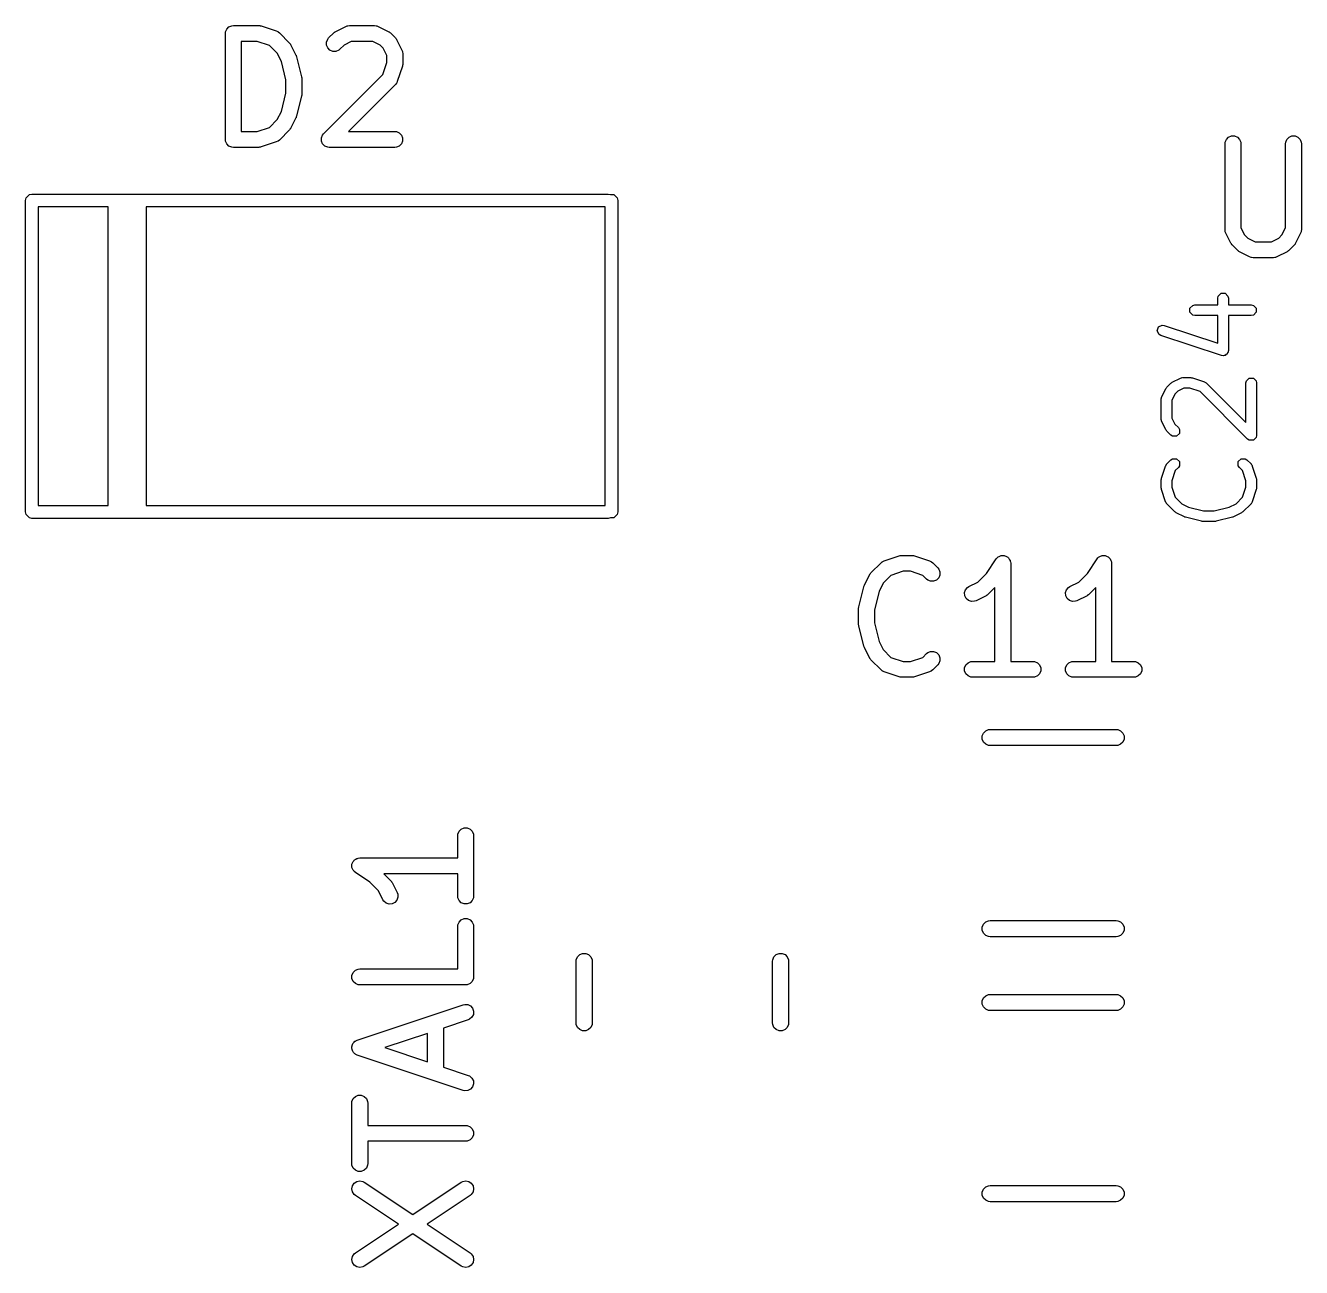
# Model space of a CAD drawing. Header units: inches. Extents: x 2.77 to 6.15, y -3.55 to -1.72.
# Drawn here: x 3.122 to 3.5962, y -2.6811 to -2.2197 of the extents above; entities that cross this region are included whole.
import ezdxf

# ---------------------------------------------------------------- set-up
doc = ezdxf.new("R2010")
doc.units = ezdxf.units.IN
doc.header["$MEASUREMENT"] = 0
doc.layers.add('F.Silkscreen', color=41, linetype='CONTINUOUS', true_color=0xf2eda1)

msp = doc.modelspace()

# ---------------------------------------------------------------- linework, layer by layer
at = {"layer": 'F.Silkscreen', "linetype": 'CONTINUOUS'}
for p, q in [((3.19633, -2.22263), (3.19639, -2.22205)), ((3.19633, -2.262), (3.19633, -2.22263)), ((3.19639, -2.22205), (3.19683, -2.22099)), ((3.19683, -2.22099), (3.19765, -2.22018)), ((3.19765, -2.22018), (3.19871, -2.21973)), ((3.19871, -2.21973), (3.19929, -2.21968)), ((3.19929, -2.21968), (3.20866, -2.21968)), ((3.20866, -2.21968), (3.20895, -2.21971)), ((3.20895, -2.21971), (3.20903, -2.2197)), ((3.20903, -2.2197), (3.20913, -2.21972)), ((3.20913, -2.21972), (3.20924, -2.21973)), ((3.20924, -2.21973), (3.20931, -2.21976)), ((3.20931, -2.21976), (3.2096, -2.21983)), ((3.2096, -2.21983), (3.21522, -2.2217)), ((3.21522, -2.2217), (3.21575, -2.22194)), ((3.21575, -2.22194), (3.21583, -2.22201)), ((3.21583, -2.22201), (3.21593, -2.22205)), ((3.21593, -2.22205), (3.21637, -2.22242)), ((3.21637, -2.22242), (3.22012, -2.22617)), ((3.23469, -2.22429), (3.23657, -2.22242)), ((3.23657, -2.22242), (3.2368, -2.22223)), ((3.2368, -2.22223), (3.23685, -2.22217)), ((3.23685, -2.22217), (3.23694, -2.22212)), ((3.23694, -2.22212), (3.23702, -2.22205)), ((3.23702, -2.22205), (3.23709, -2.22202)), ((3.23709, -2.22202), (3.23734, -2.22186)), ((3.23734, -2.22186), (3.24109, -2.21999)), ((3.24109, -2.21999), (3.24163, -2.21978)), ((3.24163, -2.21978), (3.24173, -2.21978)), ((3.24173, -2.21978), (3.24183, -2.21973)), ((3.24183, -2.21973), (3.24241, -2.21968)), ((3.24241, -2.21968), (3.25178, -2.21968)), ((3.25178, -2.21968), (3.25236, -2.21973)), ((3.25236, -2.21973), (3.25246, -2.21978)), ((3.25246, -2.21978), (3.25256, -2.21978)), ((3.25256, -2.21978), (3.2531, -2.21999)), ((3.2531, -2.21999), (3.25685, -2.22186)), ((3.25685, -2.22186), (3.2571, -2.22202)), ((3.2571, -2.22202), (3.25717, -2.22205)), ((3.25717, -2.22205), (3.25725, -2.22212)), ((3.25725, -2.22212), (3.25734, -2.22217)), ((3.25734, -2.22217), (3.25739, -2.22223)), ((3.25739, -2.22223), (3.25762, -2.22242)), ((3.25762, -2.22242), (3.25949, -2.22429)), ((3.20818, -2.22558), (3.20224, -2.22558)), ((3.20224, -2.22558), (3.20224, -2.25905)), ((3.21269, -2.22709), (3.20818, -2.22558)), ((3.21561, -2.23), (3.21269, -2.22709)), ((3.22012, -2.22617), (3.22031, -2.22639)), ((3.22031, -2.22639), (3.22037, -2.22644)), ((3.22037, -2.22644), (3.22042, -2.22653)), ((3.22042, -2.22653), (3.22049, -2.22661)), ((3.22049, -2.22661), (3.22052, -2.22669)), ((3.22052, -2.22669), (3.22068, -2.22693)), ((3.22068, -2.22693), (3.22255, -2.23068)), ((3.23389, -2.2258), (3.23433, -2.22474)), ((3.23389, -2.22696), (3.23389, -2.2258)), ((3.23433, -2.22802), (3.23389, -2.22696)), ((3.23433, -2.22474), (3.23469, -2.22429)), ((3.23514, -2.22884), (3.23433, -2.22802)), ((3.23887, -2.22847), (3.23842, -2.22884)), ((3.24041, -2.22693), (3.23887, -2.22847)), ((3.2431, -2.22558), (3.24041, -2.22693)), ((3.25108, -2.22558), (3.2431, -2.22558)), ((3.25378, -2.22693), (3.25108, -2.22558)), ((3.25498, -2.22813), (3.25378, -2.22693)), ((3.25633, -2.23083), (3.25498, -2.22813)), ((3.25949, -2.22429), (3.25968, -2.22452)), ((3.25968, -2.22452), (3.25974, -2.22457)), ((3.25974, -2.22457), (3.25979, -2.22466)), ((3.25979, -2.22466), (3.25986, -2.22474)), ((3.25986, -2.22474), (3.25989, -2.22481)), ((3.25989, -2.22481), (3.26005, -2.22506)), ((3.26005, -2.22506), (3.26192, -2.22881)), ((3.21712, -2.23304), (3.21561, -2.23)), ((3.21883, -2.23987), (3.21712, -2.23304)), ((3.22255, -2.23068), (3.22257, -2.23073)), ((3.22257, -2.23073), (3.22258, -2.23074)), ((3.22258, -2.23074), (3.22267, -2.23098)), ((3.22267, -2.23098), (3.22276, -2.23122)), ((3.22276, -2.23122), (3.22276, -2.23125)), ((3.22276, -2.23125), (3.22277, -2.23129)), ((3.22277, -2.23129), (3.22465, -2.23879)), ((3.23621, -2.22928), (3.23514, -2.22884)), ((3.23736, -2.22928), (3.23621, -2.22928)), ((3.23842, -2.22884), (3.23736, -2.22928)), ((3.25633, -2.2334), (3.25633, -2.23083)), ((3.26192, -2.22881), (3.26213, -2.22935)), ((3.26213, -2.22935), (3.26214, -2.22946)), ((3.26214, -2.22946), (3.26218, -2.22955)), ((3.26218, -2.22955), (3.26223, -2.23013)), ((3.26223, -2.23013), (3.26223, -2.23388)), ((3.23282, -2.25991), (3.25482, -2.23791)), ((3.25482, -2.23791), (3.25633, -2.2334)), ((3.26208, -2.23481), (3.26021, -2.24044)), ((3.26215, -2.23453), (3.26208, -2.23481)), ((3.26218, -2.23446), (3.26215, -2.23453)), ((3.26219, -2.23435), (3.26218, -2.23446)), ((3.26221, -2.23425), (3.26219, -2.23435)), ((3.26223, -2.23388), (3.2622, -2.23417)), ((3.2622, -2.23417), (3.26221, -2.23425)), ((3.21883, -2.24476), (3.21883, -2.23987)), ((3.22465, -2.23879), (3.22466, -2.23889)), ((3.22466, -2.23889), (3.22468, -2.23893)), ((3.22468, -2.23893), (3.2247, -2.23914)), ((3.2247, -2.23914), (3.22473, -2.23936)), ((3.22473, -2.23936), (3.22473, -2.2394)), ((3.22473, -2.2394), (3.22474, -2.2395)), ((3.22474, -2.2395), (3.22474, -2.24513)), ((3.25949, -2.24159), (3.24204, -2.25905)), ((3.25986, -2.24114), (3.25949, -2.24159)), ((3.2599, -2.24105), (3.25986, -2.24114)), ((3.25997, -2.24097), (3.2599, -2.24105)), ((3.26021, -2.24044), (3.25997, -2.24097)), ((3.21712, -2.2516), (3.21883, -2.24476)), ((3.22465, -2.24584), (3.22277, -2.25334)), ((3.22466, -2.24574), (3.22465, -2.24584)), ((3.22468, -2.2457), (3.22466, -2.24574)), ((3.2247, -2.24549), (3.22468, -2.2457)), ((3.22473, -2.24527), (3.2247, -2.24549)), ((3.22474, -2.24513), (3.22473, -2.24523)), ((3.22473, -2.24523), (3.22473, -2.24527)), ((3.21561, -2.25463), (3.21712, -2.2516)), ((3.21269, -2.25755), (3.21561, -2.25463)), ((3.22255, -2.25395), (3.22068, -2.2577)), ((3.22257, -2.25391), (3.22255, -2.25395)), ((3.22258, -2.25389), (3.22257, -2.25391)), ((3.22267, -2.25365), (3.22258, -2.25389)), ((3.22276, -2.25341), (3.22267, -2.25365)), ((3.22277, -2.25334), (3.22276, -2.25339)), ((3.22276, -2.25339), (3.22276, -2.25341)), ((3.20224, -2.25905), (3.20818, -2.25905)), ((3.20818, -2.25905), (3.21269, -2.25755)), ((3.22012, -2.25846), (3.21637, -2.26221)), ((3.22031, -2.25824), (3.22012, -2.25846)), ((3.22037, -2.25819), (3.22031, -2.25824)), ((3.22042, -2.2581), (3.22037, -2.25819)), ((3.22049, -2.25802), (3.22042, -2.2581)), ((3.22052, -2.25794), (3.22049, -2.25802)), ((3.22068, -2.2577), (3.22052, -2.25794)), ((3.23201, -2.26142), (3.23245, -2.26036)), ((3.23201, -2.26258), (3.23201, -2.26142)), ((3.23245, -2.26036), (3.23282, -2.25991)), ((3.24204, -2.25905), (3.25928, -2.25905)), ((3.25928, -2.25905), (3.25986, -2.2591)), ((3.25986, -2.2591), (3.26092, -2.25955)), ((3.26092, -2.25955), (3.26174, -2.26036)), ((3.26174, -2.26036), (3.26218, -2.26142)), ((3.26218, -2.26142), (3.26218, -2.26258)), ((3.5683, -2.26197), (3.56912, -2.26115)), ((3.56912, -2.26115), (3.57018, -2.26071)), ((3.57018, -2.26071), (3.57133, -2.26071)), ((3.57133, -2.26071), (3.5724, -2.26115)), ((3.5724, -2.26115), (3.57321, -2.26197)), ((3.5908, -2.26197), (3.59161, -2.26115)), ((3.59161, -2.26115), (3.59268, -2.26071)), ((3.59268, -2.26071), (3.59383, -2.26071)), ((3.59383, -2.26071), (3.5949, -2.26115)), ((3.5949, -2.26115), (3.59571, -2.26197)), ((3.19639, -2.26258), (3.19633, -2.262)), ((3.19683, -2.26364), (3.19639, -2.26258)), ((3.19765, -2.26446), (3.19683, -2.26364)), ((3.19871, -2.2649), (3.19765, -2.26446)), ((3.19929, -2.26495), (3.19871, -2.2649)), ((3.20866, -2.26495), (3.19929, -2.26495)), ((3.20895, -2.26492), (3.20866, -2.26495)), ((3.20903, -2.26493), (3.20895, -2.26492)), ((3.20913, -2.26491), (3.20903, -2.26493)), ((3.20924, -2.2649), (3.20913, -2.26491)), ((3.20931, -2.26487), (3.20924, -2.2649)), ((3.2096, -2.2648), (3.20931, -2.26487)), ((3.21522, -2.26293), (3.2096, -2.2648)), ((3.21575, -2.26269), (3.21522, -2.26293)), ((3.21583, -2.26262), (3.21575, -2.26269)), ((3.21593, -2.26258), (3.21583, -2.26262)), ((3.21637, -2.26221), (3.21593, -2.26258)), ((3.23245, -2.26364), (3.23201, -2.26258)), ((3.23327, -2.26446), (3.23245, -2.26364)), ((3.23433, -2.2649), (3.23327, -2.26446)), ((3.23491, -2.26495), (3.23433, -2.2649)), ((3.25928, -2.26495), (3.23491, -2.26495)), ((3.25986, -2.2649), (3.25928, -2.26495)), ((3.26092, -2.26446), (3.25986, -2.2649)), ((3.26174, -2.26364), (3.26092, -2.26446)), ((3.26218, -2.26258), (3.26174, -2.26364)), ((3.56781, -2.26361), (3.56786, -2.26303)), ((3.56781, -2.29548), (3.56781, -2.26361)), ((3.56786, -2.26303), (3.5683, -2.26197)), ((3.57321, -2.26197), (3.57365, -2.26303)), ((3.57365, -2.26303), (3.57371, -2.26361)), ((3.57371, -2.26361), (3.57371, -2.29478)), ((3.5903, -2.26361), (3.59036, -2.26303)), ((3.5903, -2.29478), (3.5903, -2.26361)), ((3.59036, -2.26303), (3.5908, -2.26197)), ((3.59571, -2.26197), (3.59615, -2.26303)), ((3.59615, -2.26303), (3.59621, -2.26361)), ((3.59621, -2.26361), (3.59621, -2.29548)), ((3.12205, -2.28465), (3.12223, -2.28374)), ((3.12205, -2.40039), (3.12205, -2.28465)), ((3.12223, -2.28374), (3.12351, -2.28246)), ((3.12351, -2.28246), (3.12441, -2.28228)), ((3.12441, -2.28228), (3.33858, -2.28228)), ((3.33858, -2.28228), (3.33949, -2.28246)), ((3.33949, -2.28246), (3.34067, -2.28246)), ((3.34067, -2.28246), (3.34195, -2.28374)), ((3.34195, -2.28374), (3.34213, -2.28465)), ((3.34213, -2.28465), (3.34213, -2.40039)), ((3.12677, -2.28701), (3.12677, -2.39803)), ((3.15276, -2.28701), (3.12677, -2.28701)), ((3.15276, -2.39803), (3.15276, -2.28701)), ((3.16693, -2.28701), (3.16693, -2.39803)), ((3.3374, -2.28701), (3.16693, -2.28701)), ((3.3374, -2.39803), (3.3374, -2.28701)), ((3.57371, -2.29478), (3.57506, -2.29748)), ((3.58895, -2.29748), (3.5903, -2.29478)), ((3.56786, -2.29606), (3.56781, -2.29548)), ((3.5679, -2.29615), (3.56786, -2.29606)), ((3.56791, -2.29626), (3.5679, -2.29615)), ((3.56812, -2.2968), (3.56791, -2.29626)), ((3.56999, -2.30055), (3.56812, -2.2968)), ((3.57506, -2.29748), (3.57626, -2.29868)), ((3.57626, -2.29868), (3.57895, -2.30003)), ((3.58506, -2.30003), (3.58776, -2.29868)), ((3.58776, -2.29868), (3.58895, -2.29748)), ((3.5959, -2.2968), (3.59402, -2.30055)), ((3.5961, -2.29626), (3.5959, -2.2968)), ((3.59611, -2.29615), (3.5961, -2.29626)), ((3.59615, -2.29606), (3.59611, -2.29615)), ((3.59621, -2.29548), (3.59615, -2.29606)), ((3.57015, -2.3008), (3.56999, -2.30055)), ((3.57018, -2.30087), (3.57015, -2.3008)), ((3.57024, -2.30095), (3.57018, -2.30087)), ((3.5703, -2.30104), (3.57024, -2.30095)), ((3.57036, -2.30109), (3.5703, -2.30104)), ((3.57054, -2.30132), (3.57036, -2.30109)), ((3.57242, -2.30319), (3.57054, -2.30132)), ((3.57265, -2.30338), (3.57242, -2.30319)), ((3.5727, -2.30344), (3.57265, -2.30338)), ((3.57279, -2.30349), (3.5727, -2.30344)), ((3.57287, -2.30356), (3.57279, -2.30349)), ((3.57294, -2.30359), (3.57287, -2.30356)), ((3.57319, -2.30375), (3.57294, -2.30359)), ((3.57694, -2.30562), (3.57319, -2.30375)), ((3.57895, -2.30003), (3.58506, -2.30003)), ((3.59083, -2.30375), (3.58708, -2.30562)), ((3.59107, -2.30359), (3.59083, -2.30375)), ((3.59115, -2.30356), (3.59107, -2.30359)), ((3.59123, -2.30349), (3.59115, -2.30356)), ((3.59132, -2.30344), (3.59123, -2.30349)), ((3.59137, -2.30338), (3.59132, -2.30344)), ((3.59159, -2.30319), (3.59137, -2.30338)), ((3.59347, -2.30132), (3.59159, -2.30319)), ((3.59365, -2.30109), (3.59347, -2.30132)), ((3.59371, -2.30104), (3.59365, -2.30109)), ((3.59377, -2.30095), (3.59371, -2.30104)), ((3.59384, -2.30087), (3.59377, -2.30095)), ((3.59387, -2.3008), (3.59384, -2.30087)), ((3.59402, -2.30055), (3.59387, -2.3008)), ((3.57748, -2.30583), (3.57694, -2.30562)), ((3.57758, -2.30583), (3.57748, -2.30583)), ((3.57768, -2.30587), (3.57758, -2.30583)), ((3.57826, -2.30593), (3.57768, -2.30587)), ((3.58576, -2.30593), (3.57826, -2.30593)), ((3.58633, -2.30587), (3.58576, -2.30593)), ((3.58643, -2.30583), (3.58633, -2.30587)), ((3.58654, -2.30583), (3.58643, -2.30583)), ((3.58708, -2.30562), (3.58654, -2.30583)), ((3.5651, -2.32096), (3.56525, -2.32021)), ((3.5651, -2.32349), (3.5651, -2.32096)), ((3.56525, -2.32021), (3.56631, -2.31914)), ((3.56631, -2.31914), (3.56782, -2.31914)), ((3.56782, -2.31914), (3.56888, -2.32021)), ((3.56888, -2.32021), (3.56903, -2.32096)), ((3.56903, -2.32096), (3.56903, -2.32349)), ((3.55475, -2.32471), (3.55581, -2.32364)), ((3.55475, -2.32621), (3.55475, -2.32471)), ((3.55581, -2.32728), (3.55475, -2.32621)), ((3.55581, -2.32364), (3.55657, -2.32349)), ((3.55657, -2.32743), (3.55581, -2.32728)), ((3.55657, -2.32349), (3.5651, -2.32349)), ((3.5651, -2.32743), (3.55657, -2.32743)), ((3.5651, -2.33773), (3.5651, -2.32743)), ((3.56903, -2.32349), (3.57756, -2.32349)), ((3.57756, -2.32743), (3.56903, -2.32743)), ((3.56903, -2.32743), (3.56903, -2.34046)), ((3.57756, -2.32349), (3.57832, -2.32364)), ((3.57832, -2.32728), (3.57756, -2.32743)), ((3.57832, -2.32364), (3.57938, -2.32471)), ((3.57938, -2.32621), (3.57832, -2.32728)), ((3.57938, -2.32471), (3.57938, -2.32621)), ((3.5426, -2.3331), (3.54308, -2.33167)), ((3.54308, -2.33167), (3.54443, -2.33099)), ((3.54443, -2.33099), (3.54519, -2.33109)), ((3.54519, -2.33109), (3.5651, -2.33773)), ((3.54328, -2.33445), (3.5426, -2.3331)), ((3.54394, -2.33483), (3.54328, -2.33445)), ((3.56644, -2.34232), (3.54394, -2.33483)), ((3.5672, -2.34242), (3.56644, -2.34232)), ((3.56749, -2.34228), (3.5672, -2.34242)), ((3.56782, -2.34228), (3.56749, -2.34228)), ((3.56814, -2.34195), (3.56782, -2.34228)), ((3.56855, -2.34175), (3.56814, -2.34195)), ((3.56865, -2.34144), (3.56855, -2.34175)), ((3.56888, -2.34121), (3.56865, -2.34144)), ((3.56903, -2.34046), (3.56888, -2.34121)), ((3.54819, -2.3522), (3.55119, -2.3507)), ((3.55119, -2.3507), (3.55128, -2.35067)), ((3.55128, -2.35067), (3.55131, -2.35064)), ((3.55131, -2.35064), (3.55162, -2.35058)), ((3.55162, -2.35058), (3.55193, -2.35049)), ((3.55193, -2.35049), (3.55197, -2.35051)), ((3.55197, -2.35051), (3.55207, -2.35049)), ((3.55207, -2.35049), (3.55507, -2.35049)), ((3.55507, -2.35049), (3.55538, -2.35055)), ((3.55538, -2.35055), (3.55569, -2.35059)), ((3.55569, -2.35059), (3.56019, -2.35209)), ((3.57559, -2.35246), (3.57574, -2.3517)), ((3.57574, -2.3517), (3.57681, -2.35064)), ((3.57681, -2.35064), (3.57832, -2.35064)), ((3.57832, -2.35064), (3.57938, -2.3517)), ((3.57938, -2.3517), (3.57953, -2.35246)), ((3.54431, -2.35757), (3.54581, -2.35458)), ((3.54581, -2.35458), (3.546, -2.35433)), ((3.546, -2.35433), (3.54617, -2.35406)), ((3.54617, -2.35406), (3.54767, -2.35256)), ((3.54767, -2.35256), (3.54794, -2.35239)), ((3.54794, -2.35239), (3.54819, -2.3522)), ((3.55023, -2.35557), (3.54918, -2.35662)), ((3.55253, -2.35442), (3.55023, -2.35557)), ((3.55475, -2.35442), (3.55253, -2.35442)), ((3.5585, -2.35568), (3.55475, -2.35442)), ((3.57617, -2.37335), (3.5585, -2.35568)), ((3.56019, -2.35209), (3.56027, -2.35214)), ((3.56027, -2.35214), (3.56032, -2.35214)), ((3.56032, -2.35214), (3.56058, -2.35231)), ((3.56058, -2.35231), (3.56085, -2.35247)), ((3.56085, -2.35247), (3.56087, -2.35251)), ((3.56087, -2.35251), (3.56096, -2.35256)), ((3.56096, -2.35256), (3.57559, -2.3672)), ((3.57559, -2.3672), (3.57559, -2.35246)), ((3.57953, -2.35246), (3.57953, -2.37195)), ((3.5441, -2.35832), (3.54419, -2.35801)), ((3.54412, -2.35836), (3.5441, -2.35832)), ((3.5441, -2.35846), (3.54412, -2.35836)), ((3.5441, -2.36595), (3.5441, -2.35846)), ((3.54419, -2.35801), (3.54425, -2.3577)), ((3.54425, -2.3577), (3.54428, -2.35767)), ((3.54428, -2.35767), (3.54431, -2.35757)), ((3.54918, -2.35662), (3.54804, -2.35892)), ((3.54804, -2.35892), (3.54804, -2.36549)), ((3.54412, -2.36605), (3.5441, -2.36595)), ((3.5441, -2.36609), (3.54412, -2.36605)), ((3.54804, -2.36549), (3.54918, -2.36779)), ((3.54419, -2.3664), (3.5441, -2.36609)), ((3.54425, -2.36671), (3.54419, -2.3664)), ((3.54428, -2.36674), (3.54425, -2.36671)), ((3.54431, -2.36683), (3.54428, -2.36674)), ((3.54581, -2.36983), (3.54431, -2.36683)), ((3.546, -2.37008), (3.54581, -2.36983)), ((3.54617, -2.37035), (3.546, -2.37008)), ((3.54767, -2.37185), (3.54617, -2.37035)), ((3.54918, -2.36779), (3.55046, -2.36906)), ((3.55046, -2.36906), (3.55088, -2.3697)), ((3.55088, -2.3697), (3.55088, -2.37121)), ((3.54831, -2.37227), (3.54767, -2.37185)), ((3.54982, -2.37227), (3.54831, -2.37227)), ((3.55088, -2.37121), (3.54982, -2.37227)), ((3.57681, -2.37377), (3.57617, -2.37335)), ((3.57832, -2.37377), (3.57681, -2.37377)), ((3.57938, -2.37271), (3.57832, -2.37377)), ((3.57953, -2.37195), (3.57938, -2.37271)), ((3.5442, -2.38783), (3.5457, -2.38333)), ((3.5457, -2.38333), (3.54575, -2.38324)), ((3.54575, -2.3832), (3.54592, -2.38294)), ((3.54575, -2.38324), (3.54575, -2.3832)), ((3.54592, -2.38294), (3.54608, -2.38266)), ((3.54608, -2.38266), (3.54612, -2.38264)), ((3.54612, -2.38264), (3.54617, -2.38256)), ((3.54617, -2.38256), (3.54767, -2.38106)), ((3.54767, -2.38106), (3.54831, -2.38063)), ((3.54929, -2.38502), (3.54804, -2.38877)), ((3.54831, -2.38063), (3.54982, -2.38063)), ((3.55046, -2.38384), (3.54929, -2.38502)), ((3.54982, -2.38063), (3.55088, -2.3817)), ((3.55088, -2.38321), (3.55046, -2.38384)), ((3.55088, -2.3817), (3.55088, -2.38321)), ((3.57274, -2.3817), (3.57381, -2.38063)), ((3.57274, -2.38321), (3.57274, -2.3817)), ((3.57317, -2.38384), (3.57274, -2.38321)), ((3.57434, -2.38502), (3.57317, -2.38384)), ((3.57381, -2.38063), (3.57532, -2.38063)), ((3.57559, -2.38877), (3.57434, -2.38502)), ((3.57532, -2.38063), (3.57596, -2.38106)), ((3.57596, -2.38106), (3.57745, -2.38256)), ((3.57745, -2.38256), (3.57751, -2.38264)), ((3.57751, -2.38264), (3.57755, -2.38266)), ((3.57755, -2.38266), (3.57771, -2.38294)), ((3.57771, -2.38294), (3.57788, -2.3832)), ((3.57788, -2.3832), (3.57788, -2.38324)), ((3.57788, -2.38324), (3.57793, -2.38333)), ((3.57793, -2.38333), (3.57943, -2.38783)), ((3.5441, -2.38845), (3.54416, -2.38814)), ((3.5441, -2.39145), (3.5441, -2.38845)), ((3.54416, -2.38814), (3.5442, -2.38783)), ((3.54804, -2.38877), (3.54804, -2.39113)), ((3.57559, -2.39113), (3.57559, -2.38877)), ((3.57943, -2.38783), (3.57947, -2.38814)), ((3.57947, -2.38814), (3.57953, -2.38845)), ((3.57953, -2.38845), (3.57953, -2.39145)), ((3.54416, -2.39176), (3.5441, -2.39145)), ((3.5442, -2.39207), (3.54416, -2.39176)), ((3.5457, -2.39657), (3.5442, -2.39207)), ((3.54804, -2.39113), (3.54929, -2.39489)), ((3.57434, -2.39489), (3.57559, -2.39113)), ((3.57943, -2.39207), (3.57793, -2.39657)), ((3.57947, -2.39176), (3.57943, -2.39207)), ((3.57953, -2.39145), (3.57947, -2.39176)), ((3.12677, -2.39803), (3.15276, -2.39803)), ((3.16693, -2.39803), (3.3374, -2.39803)), ((3.54575, -2.39666), (3.5457, -2.39657)), ((3.54575, -2.3967), (3.54575, -2.39666)), ((3.54592, -2.39697), (3.54575, -2.3967)), ((3.54608, -2.39724), (3.54592, -2.39697)), ((3.54612, -2.39726), (3.54608, -2.39724)), ((3.54617, -2.39734), (3.54612, -2.39726)), ((3.54917, -2.40034), (3.54617, -2.39734)), ((3.54929, -2.39489), (3.55173, -2.39733)), ((3.55173, -2.39733), (3.55425, -2.39859)), ((3.55425, -2.39859), (3.55981, -2.39998)), ((3.56382, -2.39998), (3.56938, -2.39859)), ((3.56938, -2.39859), (3.5719, -2.39733)), ((3.5719, -2.39733), (3.57434, -2.39489)), ((3.57745, -2.39734), (3.57446, -2.40034)), ((3.57751, -2.39726), (3.57745, -2.39734)), ((3.57755, -2.39724), (3.57751, -2.39726)), ((3.57771, -2.39697), (3.57755, -2.39724)), ((3.57788, -2.3967), (3.57771, -2.39697)), ((3.57793, -2.39657), (3.57788, -2.39666)), ((3.57788, -2.39666), (3.57788, -2.3967)), ((3.12223, -2.4013), (3.12205, -2.40039)), ((3.12351, -2.40258), (3.12223, -2.4013)), ((3.12441, -2.40276), (3.12351, -2.40258)), ((3.33858, -2.40276), (3.12441, -2.40276)), ((3.33949, -2.40258), (3.33858, -2.40276)), ((3.34067, -2.40258), (3.33949, -2.40258)), ((3.34195, -2.4013), (3.34067, -2.40258)), ((3.34213, -2.40039), (3.34195, -2.4013)), ((3.54944, -2.40052), (3.54917, -2.40034)), ((3.54969, -2.40071), (3.54944, -2.40052)), ((3.55269, -2.40221), (3.54969, -2.40071)), ((3.55289, -2.40227), (3.55269, -2.40221)), ((3.55309, -2.40236), (3.55289, -2.40227)), ((3.55909, -2.40386), (3.55309, -2.40236)), ((3.55933, -2.40387), (3.55909, -2.40386)), ((3.55957, -2.40392), (3.55933, -2.40387)), ((3.56406, -2.40392), (3.55957, -2.40392)), ((3.55981, -2.39998), (3.56382, -2.39998)), ((3.5643, -2.40387), (3.56406, -2.40392)), ((3.56454, -2.40386), (3.5643, -2.40387)), ((3.57054, -2.40236), (3.56454, -2.40386)), ((3.57074, -2.40227), (3.57054, -2.40236)), ((3.57094, -2.40221), (3.57074, -2.40227)), ((3.57394, -2.40071), (3.57094, -2.40221)), ((3.57419, -2.40052), (3.57394, -2.40071)), ((3.57446, -2.40034), (3.57419, -2.40052)), ((3.44114, -2.41855), (3.44676, -2.41668)), ((3.44676, -2.41668), (3.44705, -2.41661)), ((3.44705, -2.41661), (3.44712, -2.41659)), ((3.44712, -2.41659), (3.44722, -2.41657)), ((3.44722, -2.41657), (3.44732, -2.41655)), ((3.44732, -2.41655), (3.4474, -2.41656)), ((3.4474, -2.41656), (3.44769, -2.41653)), ((3.44769, -2.41653), (3.45144, -2.41653)), ((3.45144, -2.41653), (3.45174, -2.41656)), ((3.45174, -2.41656), (3.45181, -2.41655)), ((3.45181, -2.41655), (3.45192, -2.41657)), ((3.45192, -2.41657), (3.45202, -2.41659)), ((3.45202, -2.41659), (3.45209, -2.41661)), ((3.45209, -2.41661), (3.45238, -2.41668)), ((3.45238, -2.41668), (3.458, -2.41855)), ((3.47915, -2.42322), (3.48273, -2.41784)), ((3.48273, -2.41784), (3.48273, -2.41784)), ((3.48273, -2.41784), (3.48273, -2.41784)), ((3.48273, -2.41784), (3.48274, -2.41784)), ((3.48274, -2.41784), (3.4831, -2.4174)), ((3.4831, -2.4174), (3.48334, -2.41723)), ((3.48334, -2.41723), (3.48355, -2.41703)), ((3.48355, -2.41703), (3.48382, -2.41692)), ((3.48382, -2.41692), (3.48406, -2.41675)), ((3.48406, -2.41675), (3.48434, -2.4167)), ((3.48434, -2.4167), (3.48461, -2.41659)), ((3.48461, -2.41659), (3.4849, -2.41659)), ((3.4849, -2.41659), (3.48519, -2.41653)), ((3.48519, -2.41653), (3.48547, -2.41659)), ((3.48547, -2.41659), (3.48577, -2.41659)), ((3.48577, -2.41659), (3.48603, -2.4167)), ((3.48603, -2.4167), (3.48632, -2.41675)), ((3.48632, -2.41675), (3.48656, -2.41691)), ((3.48656, -2.41691), (3.48683, -2.41703)), ((3.48683, -2.41703), (3.48703, -2.41723)), ((3.48703, -2.41723), (3.48728, -2.41739)), ((3.48728, -2.41739), (3.48744, -2.41763)), ((3.48744, -2.41763), (3.48764, -2.41784)), ((3.48764, -2.41784), (3.48776, -2.41811)), ((3.48776, -2.41811), (3.48792, -2.41835)), ((3.51664, -2.42322), (3.52023, -2.41784)), ((3.52023, -2.41784), (3.52059, -2.4174)), ((3.52023, -2.41784), (3.52023, -2.41784)), ((3.52023, -2.41784), (3.52023, -2.41784)), ((3.52023, -2.41784), (3.52023, -2.41784)), ((3.52059, -2.4174), (3.52084, -2.41723)), ((3.52084, -2.41723), (3.52104, -2.41703)), ((3.52104, -2.41703), (3.52131, -2.41692)), ((3.52131, -2.41692), (3.52155, -2.41675)), ((3.52155, -2.41675), (3.52184, -2.4167)), ((3.52184, -2.4167), (3.52211, -2.41659)), ((3.52211, -2.41659), (3.5224, -2.41659)), ((3.5224, -2.41659), (3.52268, -2.41653)), ((3.52268, -2.41653), (3.52297, -2.41659)), ((3.52297, -2.41659), (3.52326, -2.41659)), ((3.52326, -2.41659), (3.52353, -2.4167)), ((3.52353, -2.4167), (3.52381, -2.41675)), ((3.52381, -2.41675), (3.52406, -2.41691)), ((3.52406, -2.41691), (3.52433, -2.41703)), ((3.52433, -2.41703), (3.52453, -2.41723)), ((3.52453, -2.41723), (3.52477, -2.41739)), ((3.52477, -2.41739), (3.52493, -2.41763)), ((3.52493, -2.41763), (3.52514, -2.41784)), ((3.52514, -2.41784), (3.52525, -2.41811)), ((3.52525, -2.41811), (3.52541, -2.41835)), ((3.43623, -2.42302), (3.43998, -2.41927)), ((3.43998, -2.41927), (3.44043, -2.4189)), ((3.44043, -2.4189), (3.44053, -2.41886)), ((3.44053, -2.41886), (3.44061, -2.41879)), ((3.44061, -2.41879), (3.44114, -2.41855)), ((3.44817, -2.42243), (3.44366, -2.42394)), ((3.45096, -2.42243), (3.44817, -2.42243)), ((3.45547, -2.42394), (3.45096, -2.42243)), ((3.458, -2.41855), (3.45853, -2.41879)), ((3.45853, -2.41879), (3.45861, -2.41886)), ((3.45861, -2.41886), (3.45871, -2.4189)), ((3.45871, -2.4189), (3.45916, -2.41927)), ((3.45916, -2.41927), (3.46103, -2.42114)), ((3.46103, -2.42114), (3.4614, -2.42159)), ((3.4614, -2.42159), (3.46184, -2.42265)), ((3.46184, -2.42265), (3.46184, -2.42381)), ((3.48792, -2.41835), (3.48797, -2.41863)), ((3.48797, -2.41863), (3.48809, -2.41891)), ((3.48809, -2.41891), (3.48814, -2.41947)), ((3.48814, -2.41947), (3.48814, -2.41948)), ((3.48814, -2.41948), (3.48814, -2.41948)), ((3.48814, -2.41948), (3.48814, -2.41948)), ((3.48814, -2.41948), (3.48814, -2.4559)), ((3.52541, -2.41835), (3.52547, -2.41863)), ((3.52547, -2.41863), (3.52558, -2.41891)), ((3.52558, -2.41891), (3.52564, -2.41947)), ((3.52564, -2.41947), (3.52564, -2.41948)), ((3.52564, -2.41948), (3.52564, -2.41948)), ((3.52564, -2.41948), (3.52564, -2.41948)), ((3.52564, -2.41948), (3.52564, -2.4559)), ((3.43369, -2.42783), (3.43378, -2.42759)), ((3.43378, -2.42759), (3.43379, -2.42758)), ((3.43379, -2.42758), (3.4338, -2.42753)), ((3.4338, -2.42753), (3.43568, -2.42378)), ((3.43568, -2.42378), (3.43584, -2.42354)), ((3.43584, -2.42354), (3.43587, -2.42346)), ((3.43587, -2.42346), (3.43593, -2.42338)), ((3.43593, -2.42338), (3.43599, -2.42329)), ((3.43599, -2.42329), (3.43605, -2.42324)), ((3.43605, -2.42324), (3.43623, -2.42302)), ((3.44075, -2.42685), (3.43923, -2.42989)), ((3.44366, -2.42394), (3.44075, -2.42685)), ((3.45685, -2.42532), (3.45547, -2.42394)), ((3.4573, -2.42569), (3.45685, -2.42532)), ((3.45837, -2.42613), (3.4573, -2.42569)), ((3.45952, -2.42613), (3.45837, -2.42613)), ((3.46058, -2.42569), (3.45952, -2.42613)), ((3.4614, -2.42487), (3.46058, -2.42569)), ((3.46184, -2.42381), (3.4614, -2.42487)), ((3.47262, -2.42809), (3.47594, -2.42643)), ((3.47594, -2.42643), (3.47915, -2.42322)), ((3.51012, -2.42809), (3.51344, -2.42643)), ((3.51344, -2.42643), (3.51664, -2.42322)), ((3.43171, -2.43564), (3.43358, -2.42814)), ((3.43358, -2.42814), (3.4336, -2.4281)), ((3.4336, -2.42807), (3.43369, -2.42783)), ((3.4336, -2.4281), (3.4336, -2.42807)), ((3.43923, -2.42989), (3.43752, -2.43672)), ((3.47101, -2.43036), (3.47138, -2.42927)), ((3.47109, -2.43151), (3.47101, -2.43036)), ((3.47161, -2.43254), (3.47109, -2.43151)), ((3.47138, -2.42927), (3.47213, -2.4284)), ((3.47213, -2.4284), (3.47262, -2.42809)), ((3.47901, -2.4315), (3.47526, -2.43337)), ((3.47926, -2.43134), (3.47901, -2.4315)), ((3.47933, -2.43131), (3.47926, -2.43134)), ((3.47941, -2.43124), (3.47933, -2.43131)), ((3.4795, -2.43119), (3.47941, -2.43124)), ((3.47955, -2.43113), (3.4795, -2.43119)), ((3.47978, -2.43094), (3.47955, -2.43113)), ((3.48224, -2.42848), (3.47978, -2.43094)), ((3.48224, -2.4559), (3.48224, -2.42848)), ((3.50851, -2.43036), (3.50887, -2.42927)), ((3.50859, -2.43151), (3.50851, -2.43036)), ((3.5091, -2.43254), (3.50859, -2.43151)), ((3.50887, -2.42927), (3.50963, -2.4284)), ((3.50963, -2.4284), (3.51012, -2.42809)), ((3.51651, -2.4315), (3.51276, -2.43337)), ((3.51675, -2.43134), (3.51651, -2.4315)), ((3.51683, -2.43131), (3.51675, -2.43134)), ((3.51691, -2.43124), (3.51683, -2.43131)), ((3.517, -2.43119), (3.51691, -2.43124)), ((3.51705, -2.43113), (3.517, -2.43119)), ((3.51727, -2.43094), (3.51705, -2.43113)), ((3.51973, -2.42848), (3.51727, -2.43094)), ((3.51973, -2.4559), (3.51973, -2.42848)), ((3.43162, -2.43621), (3.43165, -2.43599)), ((3.43163, -2.43625), (3.43162, -2.43621)), ((3.43162, -2.43635), (3.43163, -2.43625)), ((3.43162, -2.44198), (3.43162, -2.43635)), ((3.43165, -2.43599), (3.43167, -2.43578)), ((3.43167, -2.43578), (3.43169, -2.43574)), ((3.43169, -2.43574), (3.43171, -2.43564)), ((3.43752, -2.43672), (3.43752, -2.44161)), ((3.47248, -2.43329), (3.47161, -2.43254)), ((3.47357, -2.43366), (3.47248, -2.43329)), ((3.47472, -2.43358), (3.47357, -2.43366)), ((3.47526, -2.43337), (3.47472, -2.43358)), ((3.50997, -2.43329), (3.5091, -2.43254)), ((3.51107, -2.43366), (3.50997, -2.43329)), ((3.51222, -2.43358), (3.51107, -2.43366)), ((3.51276, -2.43337), (3.51222, -2.43358)), ((3.43752, -2.44161), (3.43923, -2.44845)), ((3.43163, -2.44208), (3.43162, -2.44198)), ((3.43162, -2.44212), (3.43163, -2.44208)), ((3.43165, -2.44234), (3.43162, -2.44212)), ((3.43167, -2.44255), (3.43165, -2.44234)), ((3.43169, -2.44259), (3.43167, -2.44255)), ((3.43171, -2.44269), (3.43169, -2.44259)), ((3.43358, -2.45019), (3.43171, -2.44269)), ((3.4336, -2.45024), (3.43358, -2.45019)), ((3.4336, -2.45026), (3.4336, -2.45024)), ((3.43369, -2.4505), (3.4336, -2.45026)), ((3.43378, -2.45074), (3.43369, -2.4505)), ((3.43379, -2.45076), (3.43378, -2.45074)), ((3.4338, -2.4508), (3.43379, -2.45076)), ((3.43568, -2.45455), (3.4338, -2.4508)), ((3.43923, -2.44845), (3.44075, -2.45148)), ((3.43584, -2.4548), (3.43568, -2.45455)), ((3.43587, -2.45487), (3.43584, -2.4548)), ((3.43593, -2.45495), (3.43587, -2.45487)), ((3.43599, -2.45504), (3.43593, -2.45495)), ((3.43605, -2.45509), (3.43599, -2.45504)), ((3.43623, -2.45531), (3.43605, -2.45509)), ((3.43998, -2.45906), (3.43623, -2.45531)), ((3.44075, -2.45148), (3.44366, -2.4544)), ((3.44366, -2.4544), (3.44817, -2.4559)), ((3.44817, -2.4559), (3.45096, -2.4559)), ((3.45096, -2.4559), (3.45547, -2.4544)), ((3.45547, -2.4544), (3.45685, -2.45301)), ((3.45685, -2.45301), (3.4573, -2.45265)), ((3.4573, -2.45265), (3.45837, -2.45221)), ((3.45837, -2.45221), (3.45952, -2.45221)), ((3.45952, -2.45221), (3.46058, -2.45265)), ((3.46058, -2.45265), (3.4614, -2.45346)), ((3.4614, -2.45346), (3.46184, -2.45453)), ((3.46184, -2.45568), (3.4614, -2.45674)), ((3.46184, -2.45453), (3.46184, -2.45568)), ((3.4723, -2.4564), (3.47336, -2.45596)), ((3.47336, -2.45596), (3.47394, -2.4559)), ((3.47394, -2.4559), (3.48224, -2.4559)), ((3.48814, -2.4559), (3.49644, -2.4559)), ((3.49644, -2.4559), (3.49701, -2.45596)), ((3.49701, -2.45596), (3.49808, -2.4564)), ((3.5098, -2.4564), (3.51086, -2.45596)), ((3.51086, -2.45596), (3.51144, -2.4559)), ((3.51144, -2.4559), (3.51973, -2.4559)), ((3.52564, -2.4559), (3.53393, -2.4559)), ((3.53393, -2.4559), (3.53451, -2.45596)), ((3.53451, -2.45596), (3.53557, -2.4564)), ((3.44043, -2.45943), (3.43998, -2.45906)), ((3.44053, -2.45947), (3.44043, -2.45943)), ((3.44061, -2.45954), (3.44053, -2.45947)), ((3.44114, -2.45978), (3.44061, -2.45954)), ((3.44676, -2.46165), (3.44114, -2.45978)), ((3.458, -2.45978), (3.45238, -2.46165)), ((3.45853, -2.45954), (3.458, -2.45978)), ((3.45861, -2.45947), (3.45853, -2.45954)), ((3.45871, -2.45943), (3.45861, -2.45947)), ((3.45916, -2.45906), (3.45871, -2.45943)), ((3.46103, -2.45719), (3.45916, -2.45906)), ((3.4614, -2.45674), (3.46103, -2.45719)), ((3.47104, -2.45828), (3.47149, -2.45721)), ((3.47104, -2.45943), (3.47104, -2.45828)), ((3.47149, -2.46049), (3.47104, -2.45943)), ((3.47149, -2.45721), (3.4723, -2.4564)), ((3.4723, -2.46131), (3.47149, -2.46049)), ((3.49808, -2.4564), (3.49889, -2.45721)), ((3.49889, -2.46049), (3.49808, -2.46131)), ((3.49889, -2.45721), (3.49933, -2.45828)), ((3.49933, -2.45943), (3.49889, -2.46049)), ((3.49933, -2.45828), (3.49933, -2.45943)), ((3.50854, -2.45828), (3.50898, -2.45721)), ((3.50854, -2.45943), (3.50854, -2.45828)), ((3.50898, -2.46049), (3.50854, -2.45943)), ((3.50898, -2.45721), (3.5098, -2.4564)), ((3.5098, -2.46131), (3.50898, -2.46049)), ((3.53557, -2.4564), (3.53639, -2.45721)), ((3.53639, -2.46049), (3.53557, -2.46131)), ((3.53639, -2.45721), (3.53683, -2.45828)), ((3.53683, -2.45943), (3.53639, -2.46049)), ((3.53683, -2.45828), (3.53683, -2.45943)), ((3.44705, -2.46172), (3.44676, -2.46165)), ((3.44712, -2.46175), (3.44705, -2.46172)), ((3.44722, -2.46176), (3.44712, -2.46175)), ((3.44732, -2.46178), (3.44722, -2.46176)), ((3.4474, -2.46178), (3.44732, -2.46178)), ((3.44769, -2.4618), (3.4474, -2.46178)), ((3.45144, -2.4618), (3.44769, -2.4618)), ((3.45174, -2.46178), (3.45144, -2.4618)), ((3.45181, -2.46178), (3.45174, -2.46178)), ((3.45192, -2.46176), (3.45181, -2.46178)), ((3.45202, -2.46175), (3.45192, -2.46176)), ((3.45209, -2.46172), (3.45202, -2.46175)), ((3.45238, -2.46165), (3.45209, -2.46172)), ((3.47336, -2.46175), (3.4723, -2.46131)), ((3.47394, -2.4618), (3.47336, -2.46175)), ((3.49644, -2.4618), (3.47394, -2.4618)), ((3.49701, -2.46175), (3.49644, -2.4618)), ((3.49808, -2.46131), (3.49701, -2.46175)), ((3.51086, -2.46175), (3.5098, -2.46131)), ((3.51144, -2.4618), (3.51086, -2.46175)), ((3.53393, -2.4618), (3.51144, -2.4618)), ((3.53451, -2.46175), (3.53393, -2.4618)), ((3.53557, -2.46131), (3.53451, -2.46175)), ((3.4776, -2.4836), (3.47805, -2.48252)), ((3.4776, -2.48477), (3.4776, -2.4836)), ((3.47805, -2.48252), (3.47888, -2.48169)), ((3.47888, -2.48169), (3.47996, -2.48124)), ((3.47996, -2.48124), (3.48055, -2.48119)), ((3.48055, -2.48119), (3.52733, -2.48119)), ((3.52733, -2.48119), (3.52791, -2.48124)), ((3.52791, -2.48124), (3.529, -2.48169)), ((3.529, -2.48169), (3.52982, -2.48252)), ((3.52982, -2.48252), (3.53027, -2.4836)), ((3.53027, -2.4836), (3.53027, -2.48477)), ((3.47805, -2.48585), (3.4776, -2.48477)), ((3.47888, -2.48668), (3.47805, -2.48585)), ((3.47996, -2.48713), (3.47888, -2.48668)), ((3.48055, -2.48719), (3.47996, -2.48713)), ((3.52733, -2.48719), (3.48055, -2.48719)), ((3.52791, -2.48713), (3.52733, -2.48719)), ((3.529, -2.48668), (3.52791, -2.48713)), ((3.52982, -2.48585), (3.529, -2.48668)), ((3.53027, -2.48477), (3.52982, -2.48585)), ((3.28398, -2.51817), (3.28505, -2.51773)), ((3.28505, -2.51773), (3.2862, -2.51773)), ((3.2862, -2.51773), (3.28726, -2.51817)), ((3.28267, -2.52062), (3.28273, -2.52005)), ((3.28267, -2.52892), (3.28267, -2.52062)), ((3.28273, -2.52005), (3.28317, -2.51898)), ((3.28317, -2.51898), (3.28398, -2.51817)), ((3.28726, -2.51817), (3.28808, -2.51898)), ((3.28808, -2.51898), (3.28852, -2.52005)), ((3.28852, -2.52005), (3.28858, -2.52062)), ((3.28858, -2.52062), (3.28858, -2.54312)), ((3.2433, -2.53187), (3.24336, -2.53159)), ((3.24336, -2.53216), (3.2433, -2.53187)), ((3.24336, -2.53129), (3.24347, -2.53103)), ((3.24336, -2.53159), (3.24336, -2.53129)), ((3.24347, -2.53103), (3.24352, -2.53074)), ((3.24352, -2.53074), (3.24369, -2.5305)), ((3.24369, -2.5305), (3.2438, -2.53023)), ((3.2438, -2.53023), (3.244, -2.53003)), ((3.244, -2.53003), (3.24416, -2.52979)), ((3.24416, -2.52979), (3.24441, -2.52962)), ((3.24441, -2.52962), (3.24461, -2.52942)), ((3.24461, -2.52942), (3.24488, -2.52931)), ((3.24488, -2.52931), (3.24512, -2.52914)), ((3.24512, -2.52914), (3.24541, -2.52909)), ((3.24541, -2.52909), (3.24568, -2.52897)), ((3.24568, -2.52897), (3.24625, -2.52892)), ((3.24625, -2.52892), (3.24625, -2.52892)), ((3.24625, -2.52892), (3.24625, -2.52892)), ((3.24625, -2.52892), (3.24625, -2.52892)), ((3.24625, -2.52892), (3.28267, -2.52892)), ((3.24336, -2.53245), (3.24336, -2.53216)), ((3.24347, -2.53272), (3.24336, -2.53245)), ((3.24353, -2.533), (3.24347, -2.53272)), ((3.24369, -2.53324), (3.24353, -2.533)), ((3.2438, -2.53351), (3.24369, -2.53324)), ((3.244, -2.53372), (3.2438, -2.53351)), ((3.24417, -2.53396), (3.244, -2.53372)), ((3.24461, -2.53432), (3.24417, -2.53396)), ((3.24461, -2.53433), (3.24461, -2.53432)), ((3.25, -2.53792), (3.24461, -2.53433)), ((3.24461, -2.53433), (3.24461, -2.53433)), ((3.24461, -2.53433), (3.24461, -2.53433)), ((3.28267, -2.53482), (3.25526, -2.53482)), ((3.25526, -2.53482), (3.25771, -2.53728)), ((3.28267, -2.54312), (3.28267, -2.53482)), ((3.2532, -2.54112), (3.25, -2.53792)), ((3.25486, -2.54444), (3.2532, -2.54112)), ((3.25771, -2.53728), (3.2579, -2.53751)), ((3.2579, -2.53751), (3.25796, -2.53756)), ((3.25796, -2.53756), (3.25802, -2.53765)), ((3.25802, -2.53765), (3.25808, -2.53773)), ((3.25808, -2.53773), (3.25811, -2.5378)), ((3.25811, -2.5378), (3.25827, -2.53805)), ((3.25827, -2.53805), (3.26014, -2.5418)), ((3.25517, -2.54493), (3.25486, -2.54444)), ((3.25604, -2.54568), (3.25517, -2.54493)), ((3.25713, -2.54605), (3.25604, -2.54568)), ((3.25828, -2.54597), (3.25713, -2.54605)), ((3.25931, -2.54545), (3.25828, -2.54597)), ((3.26007, -2.54458), (3.25931, -2.54545)), ((3.26043, -2.54349), (3.26007, -2.54458)), ((3.26014, -2.5418), (3.26035, -2.54234)), ((3.26035, -2.54234), (3.26043, -2.54349)), ((3.28273, -2.5437), (3.28267, -2.54312)), ((3.28317, -2.54476), (3.28273, -2.5437)), ((3.28398, -2.54557), (3.28317, -2.54476)), ((3.28505, -2.54602), (3.28398, -2.54557)), ((3.2862, -2.54602), (3.28505, -2.54602)), ((3.28726, -2.54557), (3.2862, -2.54602)), ((3.28808, -2.54476), (3.28726, -2.54557)), ((3.28852, -2.5437), (3.28808, -2.54476)), ((3.28858, -2.54312), (3.28852, -2.5437)), ((3.28267, -2.55437), (3.28273, -2.55379)), ((3.28267, -2.57016), (3.28267, -2.55437)), ((3.28273, -2.55379), (3.28317, -2.55273)), ((3.28317, -2.55273), (3.28398, -2.55191)), ((3.28398, -2.55191), (3.28505, -2.55147)), ((3.28505, -2.55147), (3.2862, -2.55147)), ((3.2862, -2.55147), (3.28726, -2.55191)), ((3.28726, -2.55191), (3.28808, -2.55273)), ((3.28808, -2.55273), (3.28852, -2.55379)), ((3.28852, -2.55379), (3.28858, -2.55437)), ((3.28858, -2.55437), (3.28858, -2.57312)), ((3.4776, -2.5546), (3.47805, -2.55352)), ((3.4776, -2.55577), (3.4776, -2.5546)), ((3.47805, -2.55352), (3.47888, -2.55269)), ((3.47888, -2.55269), (3.47996, -2.55224)), ((3.47996, -2.55224), (3.48055, -2.55219)), ((3.48055, -2.55219), (3.52733, -2.55219)), ((3.52733, -2.55219), (3.52791, -2.55224)), ((3.52791, -2.55224), (3.529, -2.55269)), ((3.529, -2.55269), (3.52982, -2.55352)), ((3.52982, -2.55352), (3.53027, -2.5546)), ((3.53027, -2.5546), (3.53027, -2.55577)), ((3.47805, -2.55685), (3.4776, -2.55577)), ((3.47888, -2.55768), (3.47805, -2.55685)), ((3.47996, -2.55813), (3.47888, -2.55768)), ((3.48055, -2.55819), (3.47996, -2.55813)), ((3.52733, -2.55819), (3.48055, -2.55819)), ((3.52791, -2.55813), (3.52733, -2.55819)), ((3.529, -2.55768), (3.52791, -2.55813)), ((3.52982, -2.55685), (3.529, -2.55768)), ((3.53027, -2.55577), (3.52982, -2.55685)), ((3.32715, -2.56563), (3.32798, -2.5648)), ((3.32798, -2.5648), (3.32906, -2.56436)), ((3.32906, -2.56436), (3.33023, -2.56436)), ((3.33023, -2.56436), (3.33131, -2.5648)), ((3.33131, -2.5648), (3.33214, -2.56563)), ((3.40015, -2.56563), (3.40098, -2.5648)), ((3.40098, -2.5648), (3.40206, -2.56436)), ((3.40206, -2.56436), (3.40323, -2.56436)), ((3.40323, -2.56436), (3.40431, -2.5648)), ((3.40431, -2.5648), (3.40514, -2.56563)), ((3.32664, -2.5673), (3.3267, -2.56671)), ((3.32664, -2.59018), (3.32664, -2.5673)), ((3.3267, -2.56671), (3.32715, -2.56563)), ((3.33214, -2.56563), (3.33258, -2.56671)), ((3.33258, -2.56671), (3.33264, -2.5673)), ((3.33264, -2.5673), (3.33264, -2.59018)), ((3.39964, -2.5673), (3.3997, -2.56671)), ((3.39964, -2.59018), (3.39964, -2.5673)), ((3.3997, -2.56671), (3.40015, -2.56563)), ((3.40514, -2.56563), (3.40558, -2.56671)), ((3.40558, -2.56671), (3.40564, -2.5673)), ((3.40564, -2.5673), (3.40564, -2.59018)), ((3.24336, -2.57254), (3.2438, -2.57148)), ((3.24336, -2.57369), (3.24336, -2.57254)), ((3.2438, -2.57476), (3.24336, -2.57369)), ((3.2438, -2.57148), (3.24461, -2.57066)), ((3.24461, -2.57066), (3.24568, -2.57022)), ((3.24568, -2.57022), (3.24625, -2.57016)), ((3.24625, -2.57016), (3.28267, -2.57016)), ((3.28852, -2.57369), (3.28808, -2.57476)), ((3.28858, -2.57312), (3.28852, -2.57369)), ((3.24461, -2.57557), (3.2438, -2.57476)), ((3.24568, -2.57601), (3.24461, -2.57557)), ((3.24625, -2.57607), (3.24568, -2.57601)), ((3.28562, -2.57607), (3.24625, -2.57607)), ((3.2862, -2.57601), (3.28562, -2.57607)), ((3.28726, -2.57557), (3.2862, -2.57601)), ((3.28808, -2.57476), (3.28726, -2.57557)), ((3.24532, -2.59656), (3.28469, -2.58344)), ((3.28469, -2.58344), (3.28525, -2.58331)), ((3.28525, -2.58331), (3.2864, -2.58339)), ((3.2864, -2.58339), (3.28743, -2.58391)), ((3.28743, -2.58391), (3.28819, -2.58478)), ((3.4776, -2.58202), (3.47805, -2.58094)), ((3.4776, -2.5832), (3.4776, -2.58202)), ((3.47805, -2.58428), (3.4776, -2.5832)), ((3.47805, -2.58094), (3.47888, -2.58012)), ((3.47888, -2.58012), (3.47996, -2.57967)), ((3.47996, -2.57967), (3.48055, -2.57961)), ((3.48055, -2.57961), (3.52733, -2.57961)), ((3.52733, -2.57961), (3.52791, -2.57967)), ((3.52791, -2.57967), (3.529, -2.58012)), ((3.529, -2.58012), (3.52982, -2.58094)), ((3.52982, -2.58094), (3.53027, -2.58202)), ((3.53027, -2.5832), (3.52982, -2.58428)), ((3.53027, -2.58202), (3.53027, -2.5832)), ((3.28709, -2.5888), (3.28656, -2.58904)), ((3.28796, -2.58805), (3.28709, -2.5888)), ((3.28847, -2.58702), (3.28796, -2.58805)), ((3.28819, -2.58478), (3.28855, -2.58587)), ((3.28855, -2.58587), (3.28847, -2.58702)), ((3.47888, -2.5851), (3.47805, -2.58428)), ((3.47996, -2.58555), (3.47888, -2.5851)), ((3.48055, -2.58561), (3.47996, -2.58555)), ((3.52733, -2.58561), (3.48055, -2.58561)), ((3.52791, -2.58555), (3.52733, -2.58561)), ((3.529, -2.5851), (3.52791, -2.58555)), ((3.52982, -2.58428), (3.529, -2.5851)), ((3.28656, -2.58904), (3.27733, -2.59212)), ((3.27733, -2.59212), (3.27733, -2.60661)), ((3.3267, -2.59077), (3.32664, -2.59018)), ((3.32715, -2.59185), (3.3267, -2.59077)), ((3.32798, -2.59268), (3.32715, -2.59185)), ((3.32906, -2.59312), (3.32798, -2.59268)), ((3.33023, -2.59312), (3.32906, -2.59312)), ((3.33131, -2.59268), (3.33023, -2.59312)), ((3.33214, -2.59185), (3.33131, -2.59268)), ((3.33258, -2.59077), (3.33214, -2.59185)), ((3.33264, -2.59018), (3.33258, -2.59077)), ((3.3997, -2.59077), (3.39964, -2.59018)), ((3.40015, -2.59185), (3.3997, -2.59077)), ((3.40098, -2.59268), (3.40015, -2.59185)), ((3.40206, -2.59312), (3.40098, -2.59268)), ((3.40323, -2.59312), (3.40206, -2.59312)), ((3.40431, -2.59268), (3.40323, -2.59312)), ((3.40514, -2.59185), (3.40431, -2.59268)), ((3.40558, -2.59077), (3.40514, -2.59185)), ((3.40564, -2.59018), (3.40558, -2.59077)), ((3.2434, -2.59858), (3.24357, -2.59825)), ((3.24357, -2.59825), (3.24369, -2.5979)), ((3.24369, -2.5979), (3.24383, -2.59774)), ((3.24383, -2.59774), (3.24392, -2.59755)), ((3.24392, -2.59755), (3.2442, -2.59731)), ((3.2442, -2.59731), (3.24444, -2.59703)), ((3.24444, -2.59703), (3.24463, -2.59694)), ((3.24463, -2.59694), (3.24479, -2.5968)), ((3.24479, -2.5968), (3.24532, -2.59656)), ((3.27142, -2.59409), (3.25559, -2.59936)), ((3.27142, -2.60464), (3.27142, -2.59409)), ((3.24332, -2.59899), (3.24339, -2.59879)), ((3.24335, -2.59936), (3.24332, -2.59899)), ((3.24332, -2.59973), (3.24335, -2.59936)), ((3.24339, -2.59993), (3.24332, -2.59973)), ((3.24339, -2.59879), (3.2434, -2.59858)), ((3.2434, -2.60014), (3.24339, -2.59993)), ((3.24357, -2.60047), (3.2434, -2.60014)), ((3.24369, -2.60082), (3.24357, -2.60047)), ((3.24383, -2.60098), (3.24369, -2.60082)), ((3.24392, -2.60117), (3.24383, -2.60098)), ((3.2442, -2.60142), (3.24392, -2.60117)), ((3.24444, -2.6017), (3.2442, -2.60142)), ((3.24463, -2.60179), (3.24444, -2.6017)), ((3.24479, -2.60193), (3.24463, -2.60179)), ((3.24532, -2.60216), (3.24479, -2.60193)), ((3.28469, -2.61529), (3.24532, -2.60216)), ((3.25559, -2.59936), (3.27142, -2.60464)), ((3.27733, -2.60661), (3.28656, -2.60968)), ((3.28656, -2.60968), (3.28709, -2.60992)), ((3.28709, -2.60992), (3.28796, -2.61068)), ((3.28796, -2.61068), (3.28847, -2.61171)), ((3.28847, -2.61171), (3.28855, -2.61286)), ((3.24461, -2.61753), (3.24568, -2.61709)), ((3.24568, -2.61709), (3.24683, -2.61709)), ((3.24683, -2.61709), (3.24789, -2.61753)), ((3.28525, -2.61542), (3.28469, -2.61529)), ((3.2864, -2.61533), (3.28525, -2.61542)), ((3.28743, -2.61482), (3.2864, -2.61533)), ((3.28819, -2.61395), (3.28743, -2.61482)), ((3.28855, -2.61286), (3.28819, -2.61395)), ((3.2433, -2.61998), (3.24336, -2.61941)), ((3.2433, -2.64248), (3.2433, -2.61998)), ((3.24336, -2.61941), (3.2438, -2.61834)), ((3.2438, -2.61834), (3.24461, -2.61753)), ((3.24789, -2.61753), (3.24871, -2.61834)), ((3.24871, -2.61834), (3.24915, -2.61941)), ((3.24915, -2.61941), (3.24921, -2.61998)), ((3.24921, -2.61998), (3.24921, -2.62828)), ((3.24921, -2.62828), (3.28562, -2.62828)), ((3.28562, -2.62828), (3.2862, -2.62834)), ((3.2862, -2.62834), (3.28726, -2.62878)), ((3.28726, -2.62878), (3.28808, -2.62959)), ((3.28808, -2.62959), (3.28852, -2.63066)), ((3.28852, -2.63066), (3.28852, -2.63181)), ((3.28562, -2.63419), (3.24921, -2.63419)), ((3.24921, -2.63419), (3.24921, -2.64248)), ((3.2862, -2.63413), (3.28562, -2.63419)), ((3.28726, -2.63369), (3.2862, -2.63413)), ((3.28808, -2.63287), (3.28726, -2.63369)), ((3.28852, -2.63181), (3.28808, -2.63287)), ((3.24336, -2.64306), (3.2433, -2.64248)), ((3.2438, -2.64412), (3.24336, -2.64306)), ((3.24461, -2.64494), (3.2438, -2.64412)), ((3.24568, -2.64538), (3.24461, -2.64494)), ((3.24683, -2.64538), (3.24568, -2.64538)), ((3.24789, -2.64494), (3.24683, -2.64538)), ((3.24871, -2.64412), (3.24789, -2.64494)), ((3.24915, -2.64306), (3.24871, -2.64412)), ((3.24921, -2.64248), (3.24915, -2.64306)), ((3.24352, -2.65073), (3.24416, -2.64977)), ((3.24416, -2.64977), (3.24512, -2.64913)), ((3.24512, -2.64913), (3.24625, -2.6489)), ((3.24625, -2.6489), (3.24738, -2.64913)), ((3.24738, -2.64913), (3.24789, -2.6494)), ((3.24789, -2.6494), (3.26594, -2.66143)), ((3.26594, -2.66143), (3.28398, -2.6494)), ((3.28398, -2.6494), (3.2845, -2.64913)), ((3.2845, -2.64913), (3.28563, -2.6489)), ((3.28563, -2.6489), (3.28676, -2.64913)), ((3.28676, -2.64913), (3.28771, -2.64977)), ((3.28771, -2.64977), (3.28835, -2.65073)), ((3.2433, -2.65186), (3.24352, -2.65073)), ((3.24353, -2.65299), (3.2433, -2.65186)), ((3.24417, -2.65395), (3.24353, -2.65299)), ((3.24461, -2.65431), (3.24417, -2.65395)), ((3.26061, -2.66498), (3.24461, -2.65431)), ((3.28726, -2.65431), (3.27126, -2.66498)), ((3.28771, -2.65395), (3.28726, -2.65431)), ((3.28835, -2.65299), (3.28771, -2.65395)), ((3.28835, -2.65073), (3.28858, -2.65186)), ((3.28858, -2.65186), (3.28835, -2.65299)), ((3.4776, -2.65302), (3.47805, -2.65194)), ((3.4776, -2.6542), (3.4776, -2.65302)), ((3.47805, -2.65528), (3.4776, -2.6542)), ((3.47805, -2.65194), (3.47888, -2.65112)), ((3.47888, -2.6561), (3.47805, -2.65528)), ((3.47888, -2.65112), (3.47996, -2.65067)), ((3.47996, -2.65067), (3.48055, -2.65061)), ((3.48055, -2.65061), (3.52733, -2.65061)), ((3.52733, -2.65061), (3.52791, -2.65067)), ((3.52791, -2.65067), (3.529, -2.65112)), ((3.529, -2.65112), (3.52982, -2.65194)), ((3.52982, -2.65528), (3.529, -2.6561)), ((3.52982, -2.65194), (3.53027, -2.65302)), ((3.53027, -2.6542), (3.52982, -2.65528)), ((3.53027, -2.65302), (3.53027, -2.6542)), ((3.47996, -2.65655), (3.47888, -2.6561)), ((3.48055, -2.65661), (3.47996, -2.65655)), ((3.52733, -2.65661), (3.48055, -2.65661)), ((3.52791, -2.65655), (3.52733, -2.65661)), ((3.529, -2.6561), (3.52791, -2.65655)), ((3.24461, -2.67565), (3.26061, -2.66498)), ((3.26594, -2.66853), (3.24789, -2.68056)), ((3.28398, -2.68056), (3.26594, -2.66853)), ((3.27126, -2.66498), (3.28726, -2.67565)), ((3.2433, -2.6781), (3.24353, -2.67697)), ((3.24352, -2.67923), (3.2433, -2.6781)), ((3.24353, -2.67697), (3.24417, -2.67601)), ((3.24417, -2.67601), (3.24461, -2.67565)), ((3.28726, -2.67565), (3.28771, -2.67601)), ((3.28771, -2.67601), (3.28835, -2.67697)), ((3.28835, -2.67697), (3.28858, -2.6781)), ((3.28858, -2.6781), (3.28835, -2.67923)), ((3.24416, -2.68019), (3.24352, -2.67923)), ((3.24512, -2.68083), (3.24416, -2.68019)), ((3.24625, -2.68106), (3.24512, -2.68083)), ((3.24738, -2.68083), (3.24625, -2.68106)), ((3.24789, -2.68056), (3.24738, -2.68083)), ((3.2845, -2.68083), (3.28398, -2.68056)), ((3.28563, -2.68106), (3.2845, -2.68083)), ((3.28676, -2.68083), (3.28563, -2.68106)), ((3.28771, -2.68019), (3.28676, -2.68083)), ((3.28835, -2.67923), (3.28771, -2.68019))]:
    msp.add_line(p, q, dxfattribs=at)

doc.saveas('drawing.dxf')
